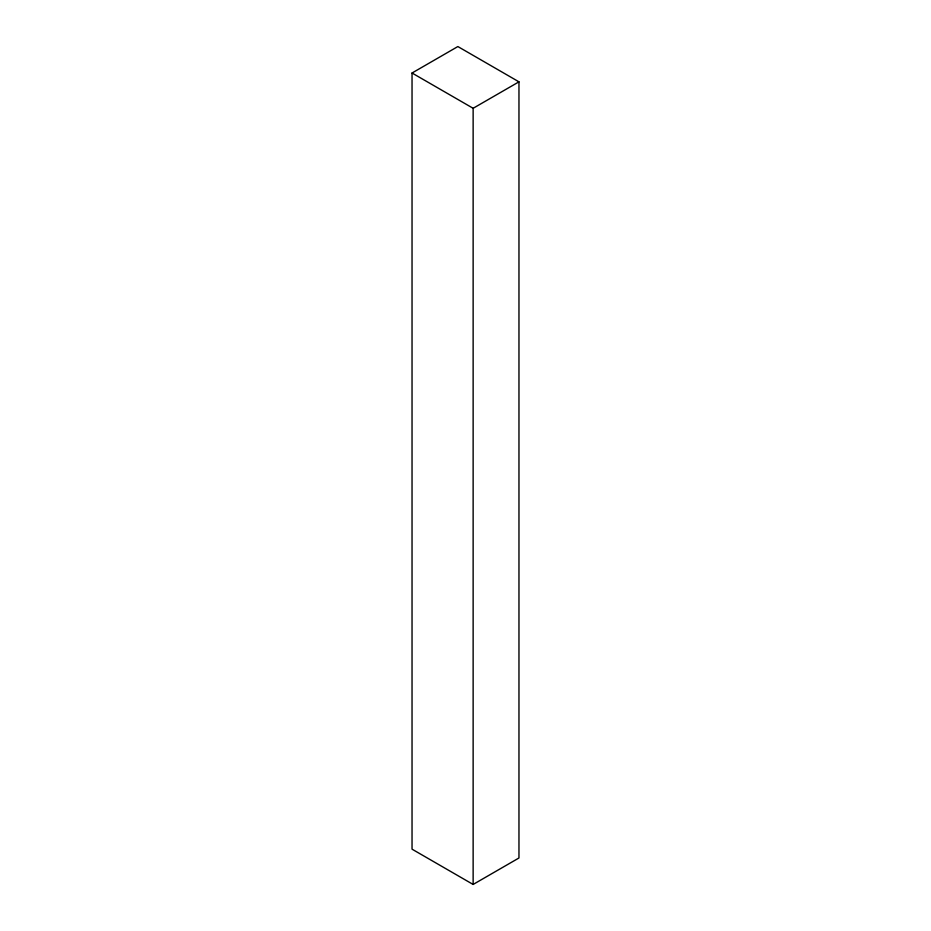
<?xml version="1.0" encoding="UTF-8"?>
<svg xmlns="http://www.w3.org/2000/svg" width="931" height="931" viewBox="0 0 931 931"><rect width="100%" height="100%" fill="white"/><g stroke="black" fill="none" stroke-linecap="round" stroke-linejoin="round"><path stroke-width="1.4" d="M412.037 73.014L457.866 46.55L518.963 81.835L518.963 857.986L473.134 884.45L412.037 849.165L412.037 73.014L473.134 108.287L518.963 81.835M473.134 108.287L473.134 884.45"/></g></svg>
